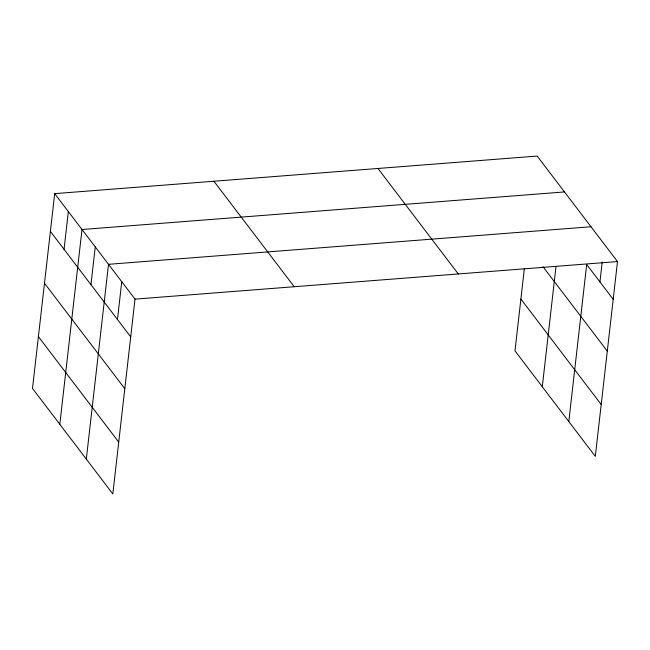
<?xml version="1.0" encoding="UTF-8"?>
<svg xmlns="http://www.w3.org/2000/svg" width="650" height="650" viewBox="0 0 650 650"><rect width="100%" height="100%" fill="white"/><g stroke="black" fill="none" stroke-linecap="round" stroke-linejoin="round"><path stroke-width="0.97" d="M54.697 193.635L32.5 388.44L112.816 493.927L135.013 299.13L54.697 193.635L537.184 156.073L617.5 261.56L595.303 456.365L514.987 350.87L524.379 268.393M64.049 249.324L68.347 211.575M59.808 424.304L82.006 229.507L564.492 191.937M90.951 284.668L95.257 246.911M86.312 459.111L108.509 264.314L590.996 226.752M117.463 319.475L121.761 281.718M542.295 386.742L555.986 266.573M568.799 421.549L586.69 264.509L613.202 299.317M599.942 281.913L602.209 262.039M135.013 299.13L617.5 261.56M543.002 266.703L607.295 351.146M520.894 299.049L601.209 404.536M377.959 168.472L458.282 273.959M213.915 181.244L294.231 286.731M50.391 231.392L130.715 336.887M44.484 283.221L124.808 388.708M38.407 336.611L118.722 442.098"/></g></svg>
